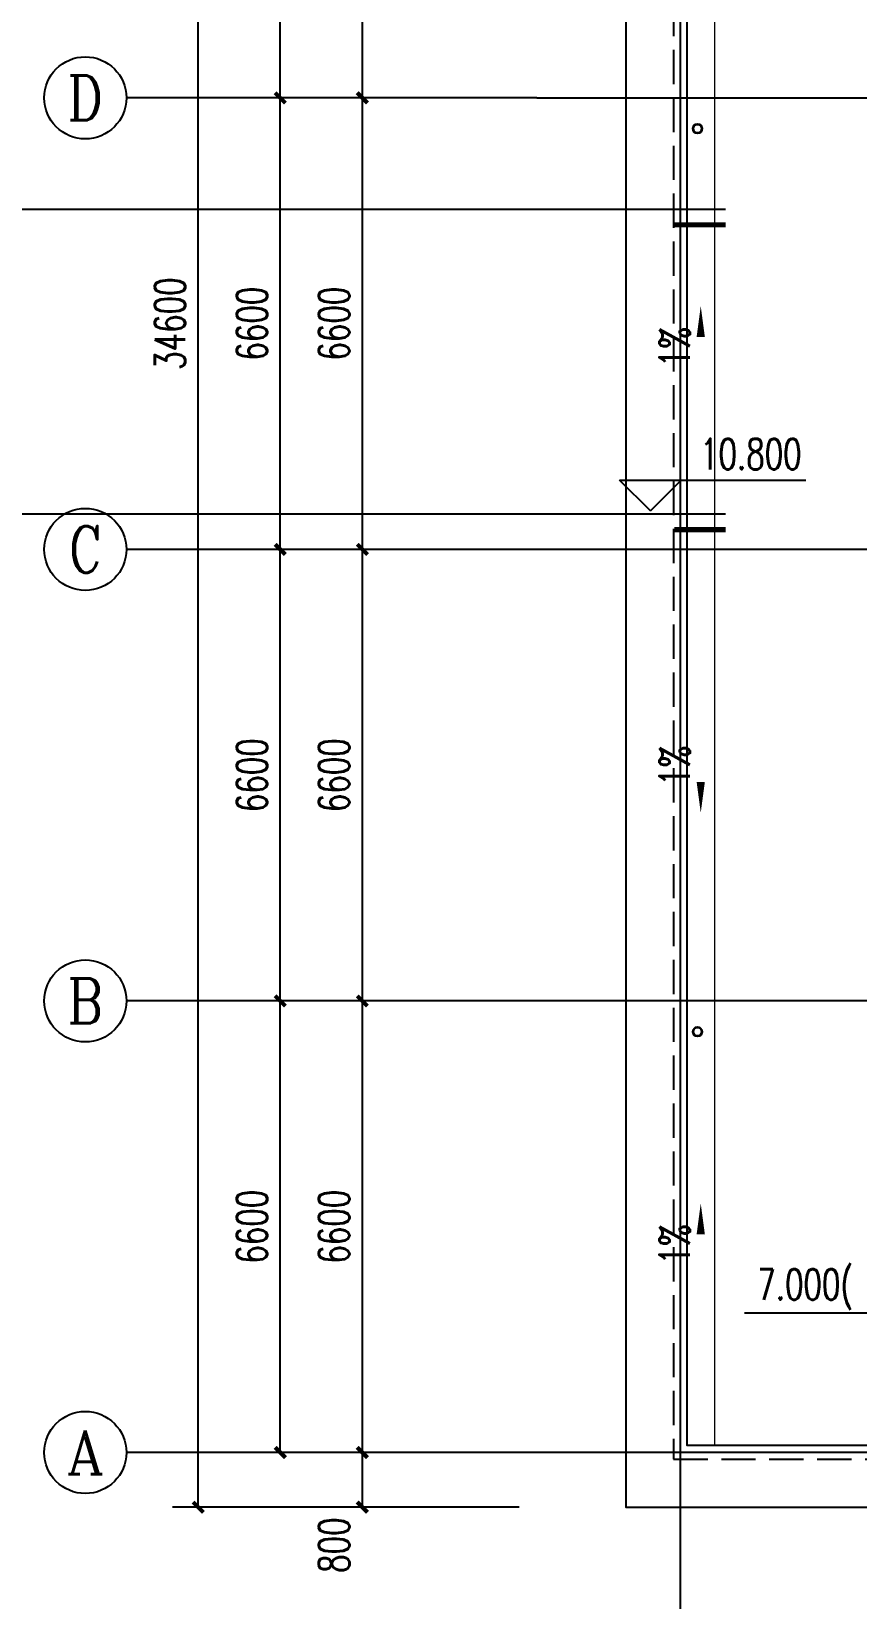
# Model space of a CAD drawing. Extents: x 1738711 to 2346805, y 1189731 to 2516152.
# Drawn here: x 1912603 to 1924683, y 1782974 to 1805897 of the extents above; entities that cross this region are included whole.
import ezdxf
from ezdxf.enums import TextEntityAlignment as Align

# ---------------------------------------------------------------- set-up
doc = ezdxf.new("R2010")
doc.units = 0
doc.header["$LTSCALE"] = 1000
doc.header["$MEASUREMENT"] = 0
doc.linetypes.add('DASH', pattern=[0.35, 0.25, -0.1])
doc.linetypes.add('复件 140224通州运河二期售楼部条件图_t3$0$X-ME SHAFT SH$0$X-B2$0$WATER_LINE', pattern=[0])
doc.layers.add('_0', color=7, linetype='Continuous', lineweight=25)
doc.layers.add('屋面水线', color=6, linetype='Continuous', lineweight=15)
for name, color, linetype in [('AXIS', 3, 'Continuous'), ('AXIS_TEXT', 7, 'Continuous'), ('DIM_ELEV', 3, 'Continuous'), ('DIM_IDEN', 3, 'Continuous'), ('DIM_SYMB', 3, 'Continuous'), ('DOTE', 1, 'Continuous'), ('PUB_DIM', 3, 'Continuous'), ('PUB_TEXT', 7, 'Continuous'), ('WALL', 40, 'Continuous'), ('YS', 6, 'Continuous'), ('看线', 8, 'Continuous')]:
    doc.layers.add(name, color=color, linetype=linetype)
doc.styles.add('_TCH_AXIS', font='COMPLEX', dxfattribs={"bigfont": 'GBCBIG'})
doc.styles.add('_TCH_DIM', font='SIMPLEX', dxfattribs={"bigfont": 'GBCBIG'})
doc.styles.add('_TCH_DIM_T3', font='SIMPLEX', dxfattribs={"width": 0.705882, "bigfont": 'GBCBIG'})
doc.styles.add('COMPLEX', font='COMPLEX')
doc.dimstyles.new('_TCH_ARCH&&150', dxfattribs={"dimtxt": 446.25, "dimasz": 150, "dimexe": 375, "dimexo": 450, "dimgap": 189.375, "dimtad": 1, "dimdec": 0, "dimzin": 0, "dimdsep": 46, "dimtxsty": '_TCH_DIM_T3', "dimblk": 'ARCHTICK', "dimcen": 0.09, "dimclrt": 7, "dimazin": 2, "dimtfac": 1, "dimtdec": 0, "dimtix": 1, "dimtmove": 2, "dimatfit": 3, "dimfxl": 1, "dimtolj": 1, "dimtzin": 0, "dimarcsym": 0})

# ---------------------------------------------------------------- blocks, each defined once
blk = doc.blocks.new('A$C68B42598')
at = {"layer": 'YS'}
for radius in [70, 60]:
    blk.add_circle((70, 70), radius, dxfattribs=at)
blk = doc.blocks.new('hreahreahearher')
at = {"layer": 'YS'}
for p in [(1922272, 1705305), (1922272, 1692105)]:
    blk.add_blockref('A$C68B42598', p, dxfattribs=at)
blk = doc.blocks.new('_ArchTick')
at = {"color": 0, "linetype": 'ByBlock', "const_width": 0.4}
blk.add_lwpolyline([(-0.5, -0.5), (0.5, 0.5)], dxfattribs=at)
blk = doc.blocks.new('*D3327')
at = {"layer": 'Defpoints', "color": 0, "transparency": 16777216}
for p in [(1917442, 1785125), (1920184, 1785125), (1920184, 1784325)]:
    blk.add_point(p, dxfattribs=at)
at = {"layer": 'PUB_DIM', "color": 0, "lineweight": -2, "transparency": 16777216}
for p, q in [((1919734, 1785125), (1917067, 1785125)), ((1917442, 1784325), (1917442, 1785125)), ((1919734, 1784325), (1917067, 1784325))]:
    blk.add_line(p, q, dxfattribs=at)
at = {"layer": 'PUB_DIM', "color": 0, "lineweight": -2, "transparency": 16777216, "xscale": 150, "yscale": 150, "zscale": 150}
for p, rotation in [((1917442, 1785125), 90), ((1917442, 1784325), 270)]:
    blk.add_blockref('_ArchTick', p, dxfattribs=dict(at, rotation=rotation))
at = {"layer": 'PUB_DIM', "color": 7, "transparency": 16777216, "insert": (1917029, 1783770), "char_height": 446.2, "attachment_point": 5, "rotation": 90, "style": '_TCH_DIM_T3'}
blk.add_mtext('\\A1;800', dxfattribs=at)
blk = doc.blocks.new('*D3328')
at = {"layer": 'Defpoints', "color": 0, "transparency": 16777216}
for p in [(1917442, 1791725), (1920184, 1791725), (1920184, 1785125)]:
    blk.add_point(p, dxfattribs=at)
at = {"layer": 'PUB_DIM', "color": 0, "lineweight": -2, "transparency": 16777216}
for p, q in [((1919734, 1791725), (1917067, 1791725)), ((1917442, 1785125), (1917442, 1791725)), ((1919734, 1785125), (1917067, 1785125))]:
    blk.add_line(p, q, dxfattribs=at)
at = {"layer": 'PUB_DIM', "color": 0, "lineweight": -2, "transparency": 16777216, "xscale": 150, "yscale": 150, "zscale": 150}
for p, rotation in [((1917442, 1791725), 90), ((1917442, 1785125), 270)]:
    blk.add_blockref('_ArchTick', p, dxfattribs=dict(at, rotation=rotation))
at = {"layer": 'PUB_DIM', "color": 7, "transparency": 16777216, "insert": (1917029, 1788425), "char_height": 446.2, "attachment_point": 5, "rotation": 90, "style": '_TCH_DIM_T3'}
blk.add_mtext('\\A1;6600', dxfattribs=at)
blk = doc.blocks.new('*D3329')
at = {"layer": 'Defpoints', "color": 0, "transparency": 16777216}
for p in [(1917442, 1798325), (1920184, 1798325), (1920184, 1791725)]:
    blk.add_point(p, dxfattribs=at)
at = {"layer": 'PUB_DIM', "color": 0, "lineweight": -2, "transparency": 16777216}
for p, q in [((1919734, 1798325), (1917067, 1798325)), ((1917442, 1791725), (1917442, 1798325)), ((1919734, 1791725), (1917067, 1791725))]:
    blk.add_line(p, q, dxfattribs=at)
at = {"layer": 'PUB_DIM', "color": 0, "lineweight": -2, "transparency": 16777216, "xscale": 150, "yscale": 150, "zscale": 150}
for p, rotation in [((1917442, 1798325), 90), ((1917442, 1791725), 270)]:
    blk.add_blockref('_ArchTick', p, dxfattribs=dict(at, rotation=rotation))
at = {"layer": 'PUB_DIM', "color": 7, "transparency": 16777216, "insert": (1917029, 1795025), "char_height": 446.2, "attachment_point": 5, "rotation": 90, "style": '_TCH_DIM_T3'}
blk.add_mtext('\\A1;6600', dxfattribs=at)
blk = doc.blocks.new('*D3330')
at = {"layer": 'Defpoints', "color": 0, "transparency": 16777216}
for p in [(1917442, 1804925), (1920184, 1804925), (1920184, 1798325)]:
    blk.add_point(p, dxfattribs=at)
at = {"layer": 'PUB_DIM', "color": 0, "lineweight": -2, "transparency": 16777216}
for p, q in [((1919734, 1804925), (1917067, 1804925)), ((1917442, 1798325), (1917442, 1804925)), ((1919734, 1798325), (1917067, 1798325))]:
    blk.add_line(p, q, dxfattribs=at)
at = {"layer": 'PUB_DIM', "color": 0, "lineweight": -2, "transparency": 16777216, "xscale": 150, "yscale": 150, "zscale": 150}
for p, rotation in [((1917442, 1804925), 90), ((1917442, 1798325), 270)]:
    blk.add_blockref('_ArchTick', p, dxfattribs=dict(at, rotation=rotation))
at = {"layer": 'PUB_DIM', "color": 7, "transparency": 16777216, "insert": (1917029, 1801625), "char_height": 446.2, "attachment_point": 5, "rotation": 90, "style": '_TCH_DIM_T3'}
blk.add_mtext('\\A1;6600', dxfattribs=at)
blk = doc.blocks.new('*D3331')
at = {"layer": 'Defpoints', "color": 0, "transparency": 16777216}
for p in [(1917442, 1811525), (1920184, 1811525), (1920184, 1804925)]:
    blk.add_point(p, dxfattribs=at)
at = {"layer": 'PUB_DIM', "color": 0, "lineweight": -2, "transparency": 16777216}
for p, q in [((1919734, 1811525), (1917067, 1811525)), ((1917442, 1804925), (1917442, 1811525)), ((1919734, 1804925), (1917067, 1804925))]:
    blk.add_line(p, q, dxfattribs=at)
at = {"layer": 'PUB_DIM', "color": 0, "lineweight": -2, "transparency": 16777216, "xscale": 150, "yscale": 150, "zscale": 150}
for p, rotation in [((1917442, 1811525), 90), ((1917442, 1804925), 270)]:
    blk.add_blockref('_ArchTick', p, dxfattribs=dict(at, rotation=rotation))
at = {"layer": 'PUB_DIM', "color": 7, "transparency": 16777216, "insert": (1917029, 1808225), "char_height": 446.2, "attachment_point": 5, "rotation": 90, "style": '_TCH_DIM_T3'}
blk.add_mtext('\\A1;6600', dxfattribs=at)
blk = doc.blocks.new('*D3445')
at = {"layer": 'AXIS', "color": 0, "lineweight": -2, "transparency": 16777216}
for p, q in [((1919542, 1791725), (1915867, 1791725)), ((1916242, 1785125), (1916242, 1791725)), ((1919542, 1785125), (1915867, 1785125))]:
    blk.add_line(p, q, dxfattribs=at)
at = {"layer": 'Defpoints', "color": 0, "transparency": 16777216}
for p in [(1916242, 1791725), (1919992, 1791725), (1919992, 1785125)]:
    blk.add_point(p, dxfattribs=at)
at = {"layer": 'AXIS', "color": 0, "lineweight": -2, "transparency": 16777216, "xscale": 150, "yscale": 150, "zscale": 150}
for p, rotation in [((1916242, 1791725), 90), ((1916242, 1785125), 270)]:
    blk.add_blockref('_ArchTick', p, dxfattribs=dict(at, rotation=rotation))
at = {"layer": 'AXIS', "color": 7, "transparency": 16777216, "insert": (1915829, 1788425), "char_height": 446.2, "attachment_point": 5, "rotation": 90, "style": '_TCH_DIM_T3'}
blk.add_mtext('\\A1;6600', dxfattribs=at)
blk = doc.blocks.new('*D3446')
at = {"layer": 'AXIS', "color": 0, "lineweight": -2, "transparency": 16777216}
for p, q in [((1919542, 1798325), (1915867, 1798325)), ((1916242, 1791725), (1916242, 1798325)), ((1919542, 1791725), (1915867, 1791725))]:
    blk.add_line(p, q, dxfattribs=at)
at = {"layer": 'Defpoints', "color": 0, "transparency": 16777216}
for p in [(1916242, 1798325), (1919992, 1798325), (1919992, 1791725)]:
    blk.add_point(p, dxfattribs=at)
at = {"layer": 'AXIS', "color": 0, "lineweight": -2, "transparency": 16777216, "xscale": 150, "yscale": 150, "zscale": 150}
for p, rotation in [((1916242, 1798325), 90), ((1916242, 1791725), 270)]:
    blk.add_blockref('_ArchTick', p, dxfattribs=dict(at, rotation=rotation))
at = {"layer": 'AXIS', "color": 7, "transparency": 16777216, "insert": (1915829, 1795025), "char_height": 446.2, "attachment_point": 5, "rotation": 90, "style": '_TCH_DIM_T3'}
blk.add_mtext('\\A1;6600', dxfattribs=at)
blk = doc.blocks.new('*D3447')
at = {"layer": 'AXIS', "color": 0, "lineweight": -2, "transparency": 16777216}
for p, q in [((1919542, 1804925), (1915867, 1804925)), ((1916242, 1798325), (1916242, 1804925)), ((1919542, 1798325), (1915867, 1798325))]:
    blk.add_line(p, q, dxfattribs=at)
at = {"layer": 'Defpoints', "color": 0, "transparency": 16777216}
for p in [(1916242, 1804925), (1919992, 1804925), (1919992, 1798325)]:
    blk.add_point(p, dxfattribs=at)
at = {"layer": 'AXIS', "color": 0, "lineweight": -2, "transparency": 16777216, "xscale": 150, "yscale": 150, "zscale": 150}
for p, rotation in [((1916242, 1804925), 90), ((1916242, 1798325), 270)]:
    blk.add_blockref('_ArchTick', p, dxfattribs=dict(at, rotation=rotation))
at = {"layer": 'AXIS', "color": 7, "transparency": 16777216, "insert": (1915829, 1801625), "char_height": 446.2, "attachment_point": 5, "rotation": 90, "style": '_TCH_DIM_T3'}
blk.add_mtext('\\A1;6600', dxfattribs=at)
blk = doc.blocks.new('*D3448')
at = {"layer": 'AXIS', "color": 0, "lineweight": -2, "transparency": 16777216}
for p, q in [((1919542, 1811525), (1915867, 1811525)), ((1916242, 1804925), (1916242, 1811525)), ((1919542, 1804925), (1915867, 1804925))]:
    blk.add_line(p, q, dxfattribs=at)
at = {"layer": 'Defpoints', "color": 0, "transparency": 16777216}
for p in [(1916242, 1811525), (1919992, 1811525), (1919992, 1804925)]:
    blk.add_point(p, dxfattribs=at)
at = {"layer": 'AXIS', "color": 0, "lineweight": -2, "transparency": 16777216, "xscale": 150, "yscale": 150, "zscale": 150}
for p, rotation in [((1916242, 1811525), 90), ((1916242, 1804925), 270)]:
    blk.add_blockref('_ArchTick', p, dxfattribs=dict(at, rotation=rotation))
at = {"layer": 'AXIS', "color": 7, "transparency": 16777216, "insert": (1915829, 1808225), "char_height": 446.2, "attachment_point": 5, "rotation": 90, "style": '_TCH_DIM_T3'}
blk.add_mtext('\\A1;6600', dxfattribs=at)
blk = doc.blocks.new('*D3450')
at = {"layer": 'AXIS', "color": 0, "lineweight": -2, "transparency": 16777216}
for p, q in [((1919734, 1818925), (1914667, 1818925)), ((1915042, 1784325), (1915042, 1818925)), ((1919734, 1784325), (1914667, 1784325))]:
    blk.add_line(p, q, dxfattribs=at)
at = {"layer": 'Defpoints', "color": 0, "transparency": 16777216}
for p in [(1915042, 1818925), (1920184, 1818925), (1920184, 1784325)]:
    blk.add_point(p, dxfattribs=at)
at = {"layer": 'AXIS', "color": 0, "lineweight": -2, "transparency": 16777216, "xscale": 150, "yscale": 150, "zscale": 150}
for p, rotation in [((1915042, 1818925), 90), ((1915042, 1784325), 270)]:
    blk.add_blockref('_ArchTick', p, dxfattribs=dict(at, rotation=rotation))
at = {"layer": 'AXIS', "color": 7, "transparency": 16777216, "insert": (1914629, 1801625), "char_height": 446.2, "attachment_point": 5, "rotation": 90, "style": '_TCH_DIM_T3'}
blk.add_mtext('\\A1;34600', dxfattribs=at)
blk = doc.blocks.new('_AXISO')
blk.add_circle((0, 0), 0.5)
at = {"layer": 'AXIS_TEXT', "style": 'COMPLEX', "width": 1.041667}
blk.add_attdef('A', text='', height=0.56, dxfattribs=at).set_placement((-0.25, -0.28), (0.25, -0.28), align=Align.FIT)

msp = doc.modelspace()

# ---------------------------------------------------------------- linework, layer by layer
at = {"layer": 'AXIS'}
for p, q in [((1919991.9, 1804925.4), (1913991.9, 1804925.4)), ((1919991.9, 1798325.4), (1913991.9, 1798325.4)), ((1919991.9, 1791725.4), (1913991.9, 1791725.4)), ((1919991.9, 1785125.4), (1913991.9, 1785125.4))]:
    msp.add_line(p, q, dxfattribs=at)
at = {"layer": 'DIM_ELEV'}
for p, q in [((1921653.1, 1798887.9), (1921203.1, 1799337.9)), ((1921203.1, 1799337.9), (1923924.9, 1799337.9)), ((1921653.1, 1798887.9), (1922103.1, 1799337.9)), ((1926881.3, 1787163.1), (1923027.1, 1787163.1))]:
    msp.add_line(p, q, dxfattribs=at)
at = {"layer": 'DIM_IDEN'}
for p, q in [((1919323.6, 1803294.6), (1909752.4, 1803294.6)), ((1922752.5, 1803294.6), (1919323.6, 1803294.6)), ((1919323.6, 1798838.8), (1909803.9, 1798838.8)), ((1922752.5, 1798838.8), (1919323.6, 1798838.8))]:
    msp.add_line(p, q, dxfattribs=at)
at = {"layer": 'DIM_IDEN', "const_width": 75}
for points in [[(1922752.5, 1803069.6), (1922002.5, 1803069.6)], [(1922752.5, 1798613.8), (1922002.5, 1798613.8)]]:
    msp.add_lwpolyline(points, dxfattribs=at)
at = {"layer": 'DIM_SYMB'}
for points in [[(1922389.3, 1800596, 0, 0, 0), (1922389.3, 1801882, 0, 120, 0), (1922389.3, 1801432, 0, 0, 0)], [(1922389.3, 1795762.1, 0, 0, 0), (1922389.3, 1794476.1, 0, 120, 0), (1922389.3, 1794926.1, 0, 0, 0)], [(1922389.3, 1787480, 0, 0, 0), (1922389.3, 1788765.9, 0, 120, 0), (1922389.3, 1788315.9, 0, 0, 0)]]:
    msp.add_lwpolyline(points, format="xyseb", dxfattribs=at)
at = {"layer": 'DOTE'}
for p, q in [((1922091.9, 1782657.1), (1922091.9, 1820349.3)), ((1919991.9, 1804925.4), (2001891.9, 1804925.4)), ((2001891.9, 1798325.4), (1919991.9, 1798325.4)), ((2001891.9, 1791725.4), (1919991.9, 1791725.4)), ((2001891.9, 1785125.4), (1919991.9, 1785125.4))]:
    msp.add_line(p, q, dxfattribs=at)
at = {"layer": 'WALL', "linetype": '复件 140224通州运河二期售楼部条件图_t3$0$X-ME SHAFT SH$0$X-B2$0$WATER_LINE'}
msp.add_lwpolyline([(1939091.9, 1805025.4), (1939091.9, 1818925.4), (1921291.9, 1818925.4), (1921291.9, 1784325.4), (1939091.6, 1784325.4), (1939091.6, 1786525.4), (1942191.9, 1786525.4)], dxfattribs=at)
msp.add_lwpolyline([(1942041.9, 1786725.4), (1938891.6, 1786725.4), (1938891.6, 1785225.4), (1922191.9, 1785225.4), (1922191.9, 1818025.4), (1938191.9, 1818025.4), (1938191.9, 1804825.4), (1938891.6, 1804825.4), (1938891.6, 1803325.4), (1942041.9, 1803325.4), (1942041.9, 1786725.4)], close=True, dxfattribs=at)
at = {"layer": '屋面水线'}
msp.add_lwpolyline([(1922591.9, 1818025.4), (1922591.9, 1785225.4)], dxfattribs=at)
at = {"layer": '看线', "linetype": 'DASH', "ltscale": 2}
msp.add_lwpolyline([(1942191.9, 1803525.4), (1939091.6, 1803525.4), (1939091.6, 1805025.4), (1938391.9, 1805025.4), (1938391.9, 1818225.4), (1921991.9, 1818225.4), (1921991.9, 1785025.4), (1939091.6, 1785025.4)], dxfattribs=at)

# ---------------------------------------------------------------- block references
at = {"layer": '_0'}
msp.add_blockref('hreahreahearher', (0, 99100), dxfattribs=at)
at = {"layer": 'AXIS'}
ref = msp.add_blockref('_AXISO', (1913391.9, 1804925.4), dxfattribs=dict(at, xscale=1200, yscale=1200, zscale=1200))
ref.add_attrib('A', 'D', dxfattribs={"layer": 'AXIS_TEXT', "ltscale": 0.5, "height": 652.9, "style": '_TCH_AXIS'}).set_placement((1913127.6, 1804599), (1913656.2, 1804599), align=Align.FIT)
ref = msp.add_blockref('_AXISO', (1913391.9, 1798325.4), dxfattribs=dict(at, xscale=1200, yscale=1200, zscale=1200))
ref.add_attrib('A', 'C', dxfattribs={"layer": 'AXIS_TEXT', "ltscale": 0.5, "height": 683.5, "style": '_TCH_AXIS'}).set_placement((1913147.8, 1797983.6), (1913636, 1797983.6), align=Align.FIT)
ref = msp.add_blockref('_AXISO', (1913391.9, 1791725.4), dxfattribs=dict(at, xscale=1200, yscale=1200, zscale=1200))
ref.add_attrib('A', 'B', dxfattribs={"layer": 'AXIS_TEXT', "ltscale": 0.5, "height": 652.9, "style": '_TCH_AXIS'}).set_placement((1913127.6, 1791399), (1913656.2, 1791399), align=Align.FIT)
ref = msp.add_blockref('_AXISO', (1913391.9, 1785125.4), dxfattribs=dict(at, xscale=1200, yscale=1200, zscale=1200))
ref.add_attrib('A', 'A', dxfattribs={"layer": 'AXIS_TEXT', "ltscale": 0.5, "height": 637.8, "style": '_TCH_AXIS'}).set_placement((1913118.6, 1784806.5), (1913665.2, 1784806.5), align=Align.FIT)

# ---------------------------------------------------------------- texts
at = {"layer": 'PUB_TEXT', "color": 7, "style": '_TCH_DIM', "width": 0.705882}
for p in [(1922231.8, 1800984), (1922231.8, 1794864.1), (1922231.8, 1787868)]:
    msp.add_text('1%%%', height=446.25, rotation=90, dxfattribs=at).set_placement(p)
for s, p in [('10.800', (1922379.9, 1799495.4)), ('7.000(', (1923216.1, 1787358.8))]:
    msp.add_text(s, height=446.25, dxfattribs=at).set_placement(p)

# ---------------------------------------------------------------- dimensions: what is measured, and where the dimension line sits
at = {"layer": 'AXIS'}
for p1, p2, distance, picture, middle in [((1920184.4, 1784325.4), (1920184.4, 1818925.4), 5142.5, '*D3450', (1914629.4, 1801625.4)), ((1919991.9, 1804925.4), (1919991.9, 1811525.4), 3750, '*D3448', (1915829.4, 1808225.4)), ((1919991.9, 1798325.4), (1919991.9, 1804925.4), 3750, '*D3447', (1915829.4, 1801625.4)), ((1919991.9, 1791725.4), (1919991.9, 1798325.4), 3750, '*D3446', (1915829.4, 1795025.4)), ((1919991.9, 1785125.4), (1919991.9, 1791725.4), 3750, '*D3445', (1915829.4, 1788425.4))]:
    dim = msp.add_aligned_dim(p1=p1, p2=p2, distance=distance, dimstyle='_TCH_ARCH&&150', dxfattribs=at)
    dim.commit()
    dim.dimension.update_dxf_attribs({"geometry": picture, "text_midpoint": middle})
at = {"layer": 'PUB_DIM'}
for p1, p2, picture, middle in [((1920184.4, 1804925.4), (1920184.4, 1811525.4), '*D3331', (1917029.4, 1808225.4)), ((1920184.4, 1798325.4), (1920184.4, 1804925.4), '*D3330', (1917029.4, 1801625.4)), ((1920184.4, 1791725.4), (1920184.4, 1798325.4), '*D3329', (1917029.4, 1795025.4)), ((1920184.4, 1785125.4), (1920184.4, 1791725.4), '*D3328', (1917029.4, 1788425.4))]:
    dim = msp.add_aligned_dim(p1=p1, p2=p2, distance=2742.5, dimstyle='_TCH_ARCH&&150', dxfattribs=at)
    dim.commit()
    dim.dimension.update_dxf_attribs({"geometry": picture, "text_midpoint": middle})
dim = msp.add_linear_dim(base=(1917441.9, 1785125.4), p1=(1920184.4, 1784325.4), p2=(1920184.4, 1785125.4), angle=90, dimstyle='_TCH_ARCH&&150', dxfattribs=at)
dim.commit()
dim.dimension.update_dxf_attribs({"geometry": '*D3327', "text_midpoint": (1917029.4, 1783770.4), "dimtype": 129})

doc.saveas('drawing.dxf')
